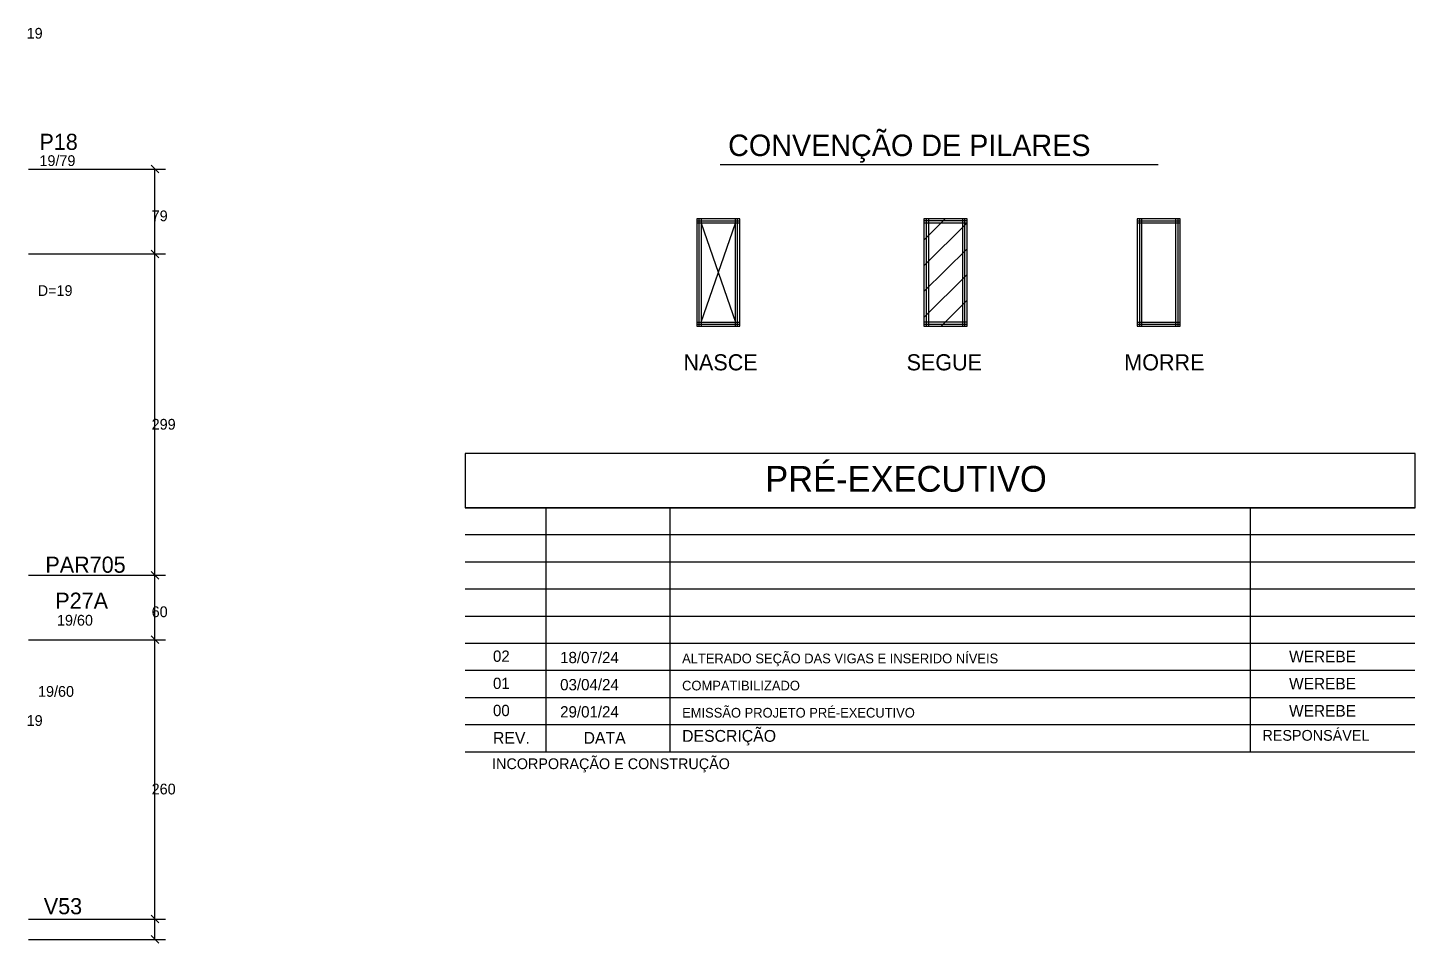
# Model space of a CAD drawing. Header units: metres. Extents: x -5 to 5758, y -6 to 3870.
# Drawn here: x 4466 to 5758, y 1248 to 2100 of the extents above; entities that cross this region are included whole.
import ezdxf

# ---------------------------------------------------------------- set-up
doc = ezdxf.new("R2010")
doc.units = ezdxf.units.M

msp = doc.modelspace()

# ---------------------------------------------------------------- linework, layer by layer
at = {"layer": '1', "color": 1}
for p, q in [((5088.838308, 1922.475244), (5088.838308, 1822.653772)), ((5128.970449, 1922.475244), (5088.838308, 1922.475244)), ((5128.970449, 1920.443536), (5088.838308, 1920.443536)), ((5128.970449, 1918.665887), (5088.838308, 1918.665887)), ((5090.869252, 1922.475244), (5090.869252, 1822.653772)), ((5092.901723, 1922.475244), (5092.901723, 1822.653772)), ((5092.901723, 1918.665887), (5124.905507, 1826.463129)), ((5092.901723, 1826.463129), (5124.905507, 1918.665887)), ((5124.905507, 1822.653772), (5124.905507, 1922.475244)), ((5126.937978, 1822.653772), (5126.937978, 1922.475244)), ((5128.970449, 1822.653772), (5128.970449, 1922.475244)), ((5300.451772, 1902.917291), (5320.263784, 1922.729303)), ((5300.451772, 1922.729303), (5300.451772, 1822.653772)), ((5340.583913, 1922.729303), (5300.451772, 1922.729303)), ((5340.583913, 1920.697595), (5300.451772, 1920.697595)), ((5340.583913, 1918.919183), (5300.451772, 1878.787805)), ((5340.583913, 1918.665125), (5300.451772, 1918.665125)), ((5302.482717, 1922.729303), (5302.482717, 1822.653772)), ((5304.515187, 1922.729303), (5304.515187, 1822.653772)), ((5336.518972, 1822.653772), (5336.518972, 1922.729303)), ((5338.551442, 1822.653772), (5338.551442, 1922.729303)), ((5340.583913, 1822.653772), (5340.583913, 1922.729303)), ((5498.9381, 1922.475244), (5498.9381, 1822.653772)), ((5539.070241, 1922.475244), (5498.9381, 1922.475244)), ((5539.070241, 1920.443536), (5498.9381, 1920.443536)), ((5539.070241, 1918.665887), (5498.9381, 1918.665887)), ((5500.970571, 1922.475244), (5500.970571, 1822.653772)), ((5503.003041, 1922.475244), (5503.003041, 1822.653772)), ((5535.006826, 1822.653772), (5535.006826, 1922.475244)), ((5537.03777, 1822.653772), (5537.03777, 1922.475244)), ((5539.070241, 1822.653772), (5539.070241, 1922.475244)), ((5300.451772, 1854.911615), (5340.583913, 1894.789697)), ((5340.583913, 1870.913507), (5300.451772, 1830.781366)), ((5316.453664, 1822.653772), (5340.583913, 1846.783258)), ((5088.838308, 1826.463129), (5128.970449, 1826.463129)), ((5088.838308, 1824.431421), (5128.970449, 1824.431421)), ((5088.838308, 1822.653772), (5128.970449, 1822.653772)), ((5300.451772, 1826.717188), (5340.583913, 1826.717188)), ((5300.451772, 1824.68548), (5340.583913, 1824.68548)), ((5300.451772, 1822.653772), (5340.583913, 1822.653772)), ((5498.9381, 1826.463129), (5539.070241, 1826.463129)), ((5498.9381, 1824.431421), (5539.070241, 1824.431421)), ((5498.9381, 1822.653772), (5539.070241, 1822.653772)), ((5757.556481, 1426.315938), (4873.324624, 1426.315938))]:
    msp.add_line(p, q, dxfattribs=at)
at = {"layer": '2', "color": 2}
for p, q in [((4588.011983, 1965.366433), (4580.940915, 1972.437501)), ((4588.011983, 1886.366433), (4580.940915, 1893.437501)), ((4588.011983, 1886.366433), (4580.940915, 1893.437501)), ((4588.011983, 1587.366433), (4580.940915, 1594.437501)), ((4588.011983, 1587.366433), (4580.940915, 1594.437501)), ((4588.011983, 1527.366433), (4580.940915, 1534.437501)), ((4588.011983, 1527.366433), (4580.940915, 1534.437501)), ((4588.011983, 1267.366433), (4580.940915, 1274.437501)), ((4588.011983, 1267.366433), (4580.940915, 1274.437501)), ((4588.011983, 1248.366433), (4580.940915, 1255.437501))]:
    msp.add_line(p, q, dxfattribs=at)
at = {"layer": '6', "color": 6}
msp.add_line((5110.583518, 1973.315606), (5518.536873, 1973.315606), dxfattribs=at)
msp.add_lwpolyline([(4873.324624, 1653.689844), (5757.813138, 1653.689844), (5757.813138, 1704.217379), (4873.324624, 1704.217379), (4873.324624, 1653.689844)], dxfattribs=at)
at = {"layer": '9', "color": 9}
for p, q in [((4466.747761, 1968.901967), (4594.476449, 1968.901967)), ((4584.476449, 1889.901967), (4584.476449, 1968.901967)), ((4466.747761, 1889.901967), (4594.476449, 1889.901967)), ((4584.476449, 1590.901967), (4584.476449, 1889.901967)), ((5757.813138, 1704.217379), (4873.324624, 1704.217379)), ((5757.813138, 1653.689844), (4873.324624, 1653.689844)), ((4948.358013, 1653.689844), (4948.358013, 1426.315938)), ((5064.294593, 1426.315938), (5064.294593, 1653.689844)), ((5604.568302, 1426.315938), (5604.568302, 1653.689844)), ((5757.556481, 1628.426076), (4873.324624, 1628.426076)), ((5757.556481, 1603.162309), (4873.324624, 1603.162309)), ((4466.747761, 1590.901967), (4594.476449, 1590.901967)), ((4584.476449, 1530.901967), (4584.476449, 1590.901967)), ((5757.556481, 1577.898542), (4873.324624, 1577.898542)), ((5757.556481, 1552.634774), (4873.324624, 1552.634774)), ((4466.747761, 1530.901967), (4594.476449, 1530.901967)), ((4584.476449, 1270.901967), (4584.476449, 1530.901967)), ((5757.556481, 1527.371007), (4873.324624, 1527.371007)), ((5757.556481, 1502.10724), (4873.324624, 1502.10724)), ((5757.556481, 1476.843472), (4873.324624, 1476.843472)), ((5757.556481, 1451.579705), (4873.324624, 1451.579705)), ((4466.747761, 1270.901967), (4594.476449, 1270.901967)), ((4584.476449, 1251.901967), (4584.476449, 1270.901967)), ((4466.747761, 1251.901967), (4594.476449, 1251.901967))]:
    msp.add_line(p, q, dxfattribs=at)

# ---------------------------------------------------------------- texts
at = {"layer": '2', "color": 2}
for s, height, p in [('19', 10, (4465.081091, 2090.326426)), ('79', 10, (4581.476449, 1920.401967)), ('NASCE', 15.000001, (5076.498148, 1781.569299)), ('SEGUE', 15.000001, (5284.283182, 1781.569299)), ('MORRE', 15.000001, (5486.922952, 1781.569299)), ('299', 10, (4581.476449, 1726.401967)), ('60', 10, (4581.476449, 1551.901967)), ('19', 10, (4465.081091, 1450.665816)), ('260', 10, (4581.476449, 1386.901967))]:
    msp.add_text(s, height=height, dxfattribs=at).set_placement(p)
at = {"layer": '3', "color": 3}
for s, height, p in [('CONVENÇÃO DE PILARES', 20, (5118.14807, 1981.054008)), ('19/79', 10, (4476.991966, 1971.789127)), ('D=19', 10, (4475.435026, 1850.855454)), ('19/60', 10, (4493.312093, 1543.992725)), ('02', 10.5, (4899.211429, 1510.315899)), ('18/07/24', 10.5, (4961.724693, 1509.060325)), ('ALTERADO SEÇÃO DAS VIGAS E INSERIDO NÍVEIS', 9, (5075.282565, 1508.947015)), ('WEREBE', 10.749893, (5640.347713, 1509.880946)), ('19/60', 10, (4475.679139, 1477.750897)), ('01', 10.5, (4899.211429, 1485.052132)), ('03/04/24', 10.5, (4961.724693, 1483.796558)), ('COMPATIBILIZADO', 9, (5075.282565, 1483.683248)), ('WEREBE', 10.749893, (5640.347713, 1484.617179)), ('00', 10.499895, (4899.211429, 1459.788364)), ('29/01/24', 10.5, (4961.724693, 1458.53279)), ('EMISSÃO PROJETO PRÉ-EXECUTIVO', 9, (5075.282565, 1458.41948)), ('WEREBE', 10.749893, (5640.347713, 1459.353411)), ('DESCRIÇÃO', 10.99989, (5075.282565, 1435.856327)), ('RESPONSÁVEL', 9.9999, (5615.556273, 1436.856317)), ('REV.', 10.99989, (4899.211429, 1434.024602)), ('DATA', 10.99989, (4983.541086, 1434.024602)), ('INCORPORAÇÃO E CONSTRUÇÃO', 9.9999, (4898.361801, 1410.437021))]:
    msp.add_text(s, height=height, dxfattribs=at).set_placement(p)
at = {"layer": '4', "color": 4}
for s, p in [('P18', (4476.991966, 1986.789127)), ('PAR705', (4482.528434, 1593.221615)), ('P27A', (4491.769442, 1559.718292)), ('V53', (4481.033469, 1275.355229))]:
    msp.add_text(s, height=15, dxfattribs=at).set_placement(p)
at = {"layer": '6', "color": 6}
msp.add_text('PRÉ-EXECUTIVO', height=24, dxfattribs=at).set_placement((5152.658019, 1668.606003))

doc.saveas('drawing.dxf')
